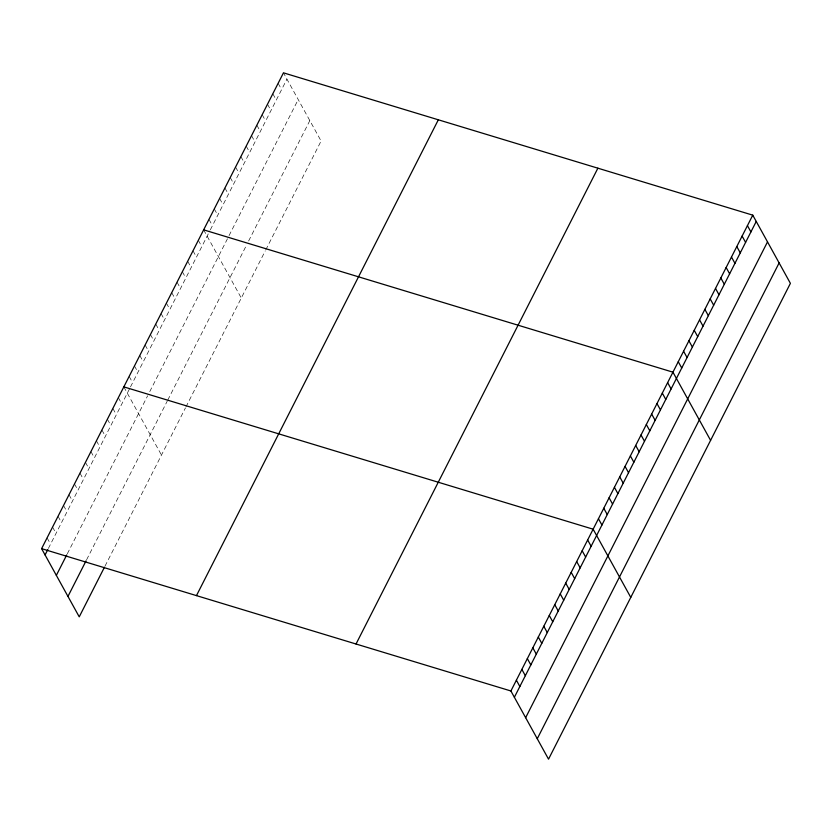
<?xml version="1.0" encoding="UTF-8"?>
<svg xmlns="http://www.w3.org/2000/svg" width="832" height="832" viewBox="0 0 832 832"><rect width="100%" height="100%" fill="white"/><g stroke="black" fill="none" stroke-linecap="round" stroke-linejoin="round"><path stroke-width="0.62" stroke-dasharray="4.16 3.12" d="M48.37 548.475L129.969 387.941M130.499 386.89L209.789 230.922M210.319 229.871L286.936 79.134M67.319 553.8L147.628 395.803M149.76 391.612L227.448 238.784M229.039 235.643L298.21 99.559M86.611 559.749L167.232 401.138M167.762 400.098L245.981 246.22M248.633 240.978L309.826 120.598M105.009 566.155L185.422 407.961M185.952 406.91L265.231 250.942M265.762 249.891L321.1 141.024L283.462 72.831M278.138 83.304L281.622 89.606M272.823 93.777L276.297 100.069M267.498 104.239L270.972 110.542M262.174 114.712L265.658 121.004M256.859 125.174L260.333 131.477M251.534 135.647L255.008 141.939M246.21 146.11L249.694 152.412M240.895 156.582L244.369 162.874M235.57 167.045L239.054 173.347M230.256 177.518L233.73 183.81M224.931 187.98L228.405 194.282M219.606 198.453L223.09 204.745M214.292 208.915L217.766 215.218M208.967 219.388L212.441 225.69M203.642 229.85L241.29 298.043M198.328 240.323L201.802 246.626M193.003 250.796L196.477 257.088M187.689 261.258L191.162 267.561M182.364 271.731L185.838 278.023M177.039 282.194L180.523 288.496M171.725 292.666L175.198 298.958M166.4 303.129L169.874 309.431M161.075 313.602L164.559 319.894M155.761 324.064L159.234 330.366M150.436 334.537L153.91 340.829M145.122 344.999L148.595 351.302M139.797 355.472L143.27 361.764M134.472 365.934L137.956 372.237M129.158 376.407L132.631 382.71M123.833 386.88L161.47 455.062M118.352 397.665L121.826 403.957M112.871 408.45L116.345 414.742M107.39 419.234L110.864 425.526M101.899 430.019L105.383 436.311M96.418 440.804L99.902 447.096M90.938 451.589L94.422 457.881M85.457 462.374L88.93 468.666M79.976 473.158L83.45 479.45M74.495 483.943L77.969 490.235M69.014 494.728L72.488 501.02M63.534 505.513L67.007 511.815M58.042 516.298L61.526 522.6M52.562 527.082L56.046 533.385M47.081 537.867L50.554 544.17"/><path stroke-width="1.25" d="M41.6 548.652L283.462 72.831L752.762 215.155L790.4 283.348L548.538 759.169L510.9 690.976L41.6 548.652L79.238 616.845L104.458 567.226M45.074 554.954L47.819 549.557M56.347 575.37L66.768 554.882M67.964 596.419L86.06 560.83M196.466 595.618L438.329 119.798M356.034 644.01L597.886 168.189M510.9 690.976L752.762 215.155M514.374 697.278L756.236 221.458M525.647 717.694L767.51 241.883M537.264 738.743L779.126 262.922M203.642 229.85L672.942 372.174L710.59 440.367M123.833 386.88L593.133 529.194L630.77 597.386M747.438 225.628L750.911 231.93M742.113 236.09L745.597 242.393M736.798 246.563L740.272 252.866M731.474 257.036L734.947 263.328M726.149 267.498L729.633 273.801M720.834 277.971L724.308 284.263M715.51 288.434L718.983 294.736M710.195 298.906L713.669 305.198M704.87 309.369L708.344 315.671M699.546 319.842L703.03 326.134M694.231 330.304L697.705 336.606M688.906 340.777L692.38 347.069M683.582 351.239L687.066 357.542M678.267 361.712L681.741 368.004M667.628 382.647L671.102 388.95M662.303 393.11L665.777 399.412M656.978 403.582L660.462 409.885M651.664 414.055L655.138 420.347M646.339 424.518L649.813 430.82M641.014 434.99L644.498 441.282M635.7 445.453L639.174 451.755M630.375 455.926L633.849 462.218M625.05 466.388L628.534 472.69M619.736 476.861L623.21 483.153M614.411 487.323L617.895 493.626M609.097 497.796L612.57 504.088M603.772 508.258L607.246 514.561M598.447 518.731L601.931 525.034M587.652 539.978L591.126 546.281M582.161 550.774L585.645 557.066M576.68 561.558L580.164 567.85M571.199 572.343L574.673 578.635M565.718 583.128L569.192 589.42M560.238 593.913L563.711 600.205M554.757 604.698L558.23 610.99M549.276 615.482L552.75 621.774M543.785 626.267L547.269 632.559M538.304 637.052L541.788 643.344M532.823 647.837L536.307 654.129M527.342 658.622L530.816 664.914M521.862 669.406L525.335 675.709M516.381 680.191L519.854 686.494"/></g></svg>
